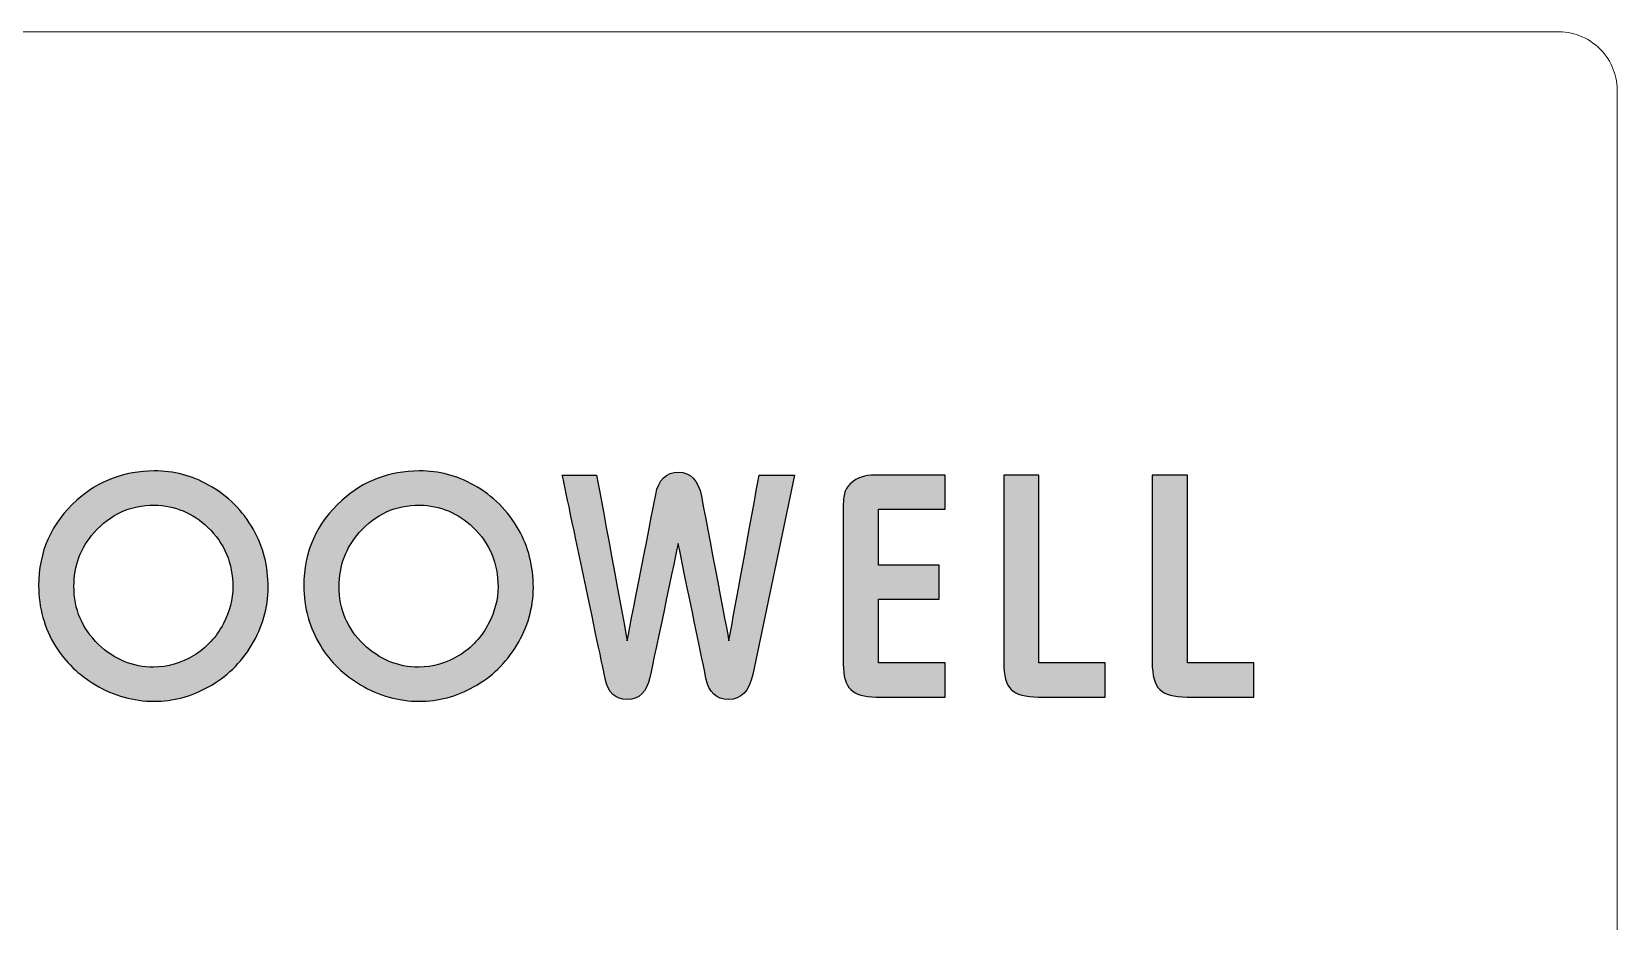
# Model space of a CAD drawing. Header units: inches. Extents: x -244 to 524, y 600 to 1121.
# Drawn here: x 269.42 to 301.58, y 949.04 to 967.09 of the extents above; entities that cross this region are included whole.
import ezdxf

# ---------------------------------------------------------------- set-up
doc = ezdxf.new("R2010")
doc.units = ezdxf.units.IN
doc.layers.add('1', color=7, linetype='Continuous', true_color=0xffffff)
doc.layers.add('layer 1', color=7, linetype='Continuous')

msp = doc.modelspace()

# ---------------------------------------------------------------- hatches: boundary and pattern name
h = msp.add_hatch(color=256)
h.dxf.hatch_style = 1
edge = h.paths.add_edge_path()
edge.add_spline(control_points=[(273.917, 956.985), (273.917, 956.985), (273.917, 956.985), (273.917, 956.985), (273.917, 956.985), (273.702, 957.368), (273.398, 957.67), (273.008, 957.889)], knot_values=[0.360004, 0.360004, 0.360004, 0.360004, 0.360007, 0.360007, 0.360007, 0.360007, 0.720004, 0.720004, 0.720004, 0.720004], degree=3, periodic=0)
edge.add_spline(control_points=[(273.008, 957.889), (273.008, 957.889), (273.008, 957.889), (273.008, 957.889), (273.008, 957.889), (272.667, 958.081), (272.3, 958.176), (271.906, 958.176)], knot_values=[0, 0, 0, 0, 0.000004, 0.000004, 0.000004, 0.000004, 0.360004, 0.360004, 0.360004, 0.360004], degree=3, periodic=0)
edge.add_spline(control_points=[(271.906, 958.176), (271.29, 958.17), (270.766, 957.971), (270.335, 957.583), (270.335, 957.583), (269.818, 957.119), (269.56, 956.54), (269.56, 955.848)], knot_values=[3.240004, 3.240004, 3.240004, 3.240004, 3.600004, 3.600004, 3.600004, 3.600004, 3.96, 3.96, 3.96, 3.96], degree=3, periodic=0)
edge.add_spline(control_points=[(269.56, 955.848), (269.56, 955.848), (269.56, 955.848), (269.56, 955.848), (269.56, 955.848), (269.56, 955.399), (269.675, 954.989), (269.904, 954.618)], knot_values=[2.880004, 2.880004, 2.880004, 2.880004, 2.880007, 2.880007, 2.880007, 2.880007, 3.240004, 3.240004, 3.240004, 3.240004], degree=3, periodic=0)
edge.add_spline(control_points=[(269.904, 954.618), (269.904, 954.618), (269.904, 954.618), (269.904, 954.618), (269.904, 954.618), (270.101, 954.299), (270.371, 954.039), (270.712, 953.836)], knot_values=[2.520004, 2.520004, 2.520004, 2.520004, 2.520007, 2.520007, 2.520007, 2.520007, 2.880004, 2.880004, 2.880004, 2.880004], degree=3, periodic=0)
edge.add_spline(control_points=[(270.712, 953.836), (270.712, 953.836), (270.712, 953.836), (270.712, 953.836), (270.712, 953.836), (271.089, 953.615), (271.486, 953.503), (271.899, 953.503)], knot_values=[2.160004, 2.160004, 2.160004, 2.160004, 2.160007, 2.160007, 2.160007, 2.160007, 2.520004, 2.520004, 2.520004, 2.520004], degree=3, periodic=0)
edge.add_spline(control_points=[(271.899, 953.503), (271.899, 953.503), (271.899, 953.503), (271.899, 953.503), (271.899, 953.503), (272.286, 953.503), (272.654, 953.6), (273.004, 953.794)], knot_values=[1.800004, 1.800004, 1.800004, 1.800004, 1.800007, 1.800007, 1.800007, 1.800007, 2.160004, 2.160004, 2.160004, 2.160004], degree=3, periodic=0)
edge.add_spline(control_points=[(273.004, 953.794), (273.004, 953.794), (273.004, 953.794), (273.004, 953.794), (273.004, 953.794), (273.369, 953.997), (273.661, 954.279), (273.878, 954.638)], knot_values=[1.440004, 1.440004, 1.440004, 1.440004, 1.440007, 1.440007, 1.440007, 1.440007, 1.800004, 1.800004, 1.800004, 1.800004], degree=3, periodic=0)
edge.add_spline(control_points=[(273.878, 954.638), (273.878, 954.638), (273.878, 954.638), (273.878, 954.638), (273.878, 954.638), (274.102, 955.009), (274.215, 955.4), (274.215, 955.812)], knot_values=[1.080004, 1.080004, 1.080004, 1.080004, 1.080007, 1.080007, 1.080007, 1.080007, 1.440004, 1.440004, 1.440004, 1.440004], degree=3, periodic=0)
edge.add_spline(control_points=[(274.215, 955.812), (274.215, 955.812), (274.215, 955.812), (274.215, 955.812), (274.215, 955.812), (274.215, 956.244), (274.115, 956.636), (273.917, 956.985)], knot_values=[0.720004, 0.720004, 0.720004, 0.720004, 0.720007, 0.720007, 0.720007, 0.720007, 1.080004, 1.080004, 1.080004, 1.080004], degree=3, periodic=0)
edge = h.paths.add_edge_path(flags=16)
edge.add_spline(control_points=[(270.685, 956.927), (270.685, 956.927), (270.685, 956.927), (270.685, 956.927), (270.685, 956.927), (271.015, 957.298), (271.421, 957.484), (271.906, 957.484)], knot_values=[0, 0, 0, 0, 0.000004, 0.000004, 0.000004, 0.000004, 0.440004, 0.440004, 0.440004, 0.440004], degree=3, periodic=0)
edge.add_spline(control_points=[(271.906, 957.484), (272.33, 957.473), (272.69, 957.323), (272.987, 957.036), (272.987, 957.036), (273.329, 956.708), (273.499, 956.304), (273.499, 955.824)], knot_values=[3.080004, 3.080004, 3.080004, 3.080004, 3.520004, 3.520004, 3.520004, 3.520004, 3.96, 3.96, 3.96, 3.96], degree=3, periodic=0)
edge.add_spline(control_points=[(273.499, 955.824), (273.499, 955.824), (273.499, 955.824), (273.499, 955.824), (273.499, 955.824), (273.499, 955.572), (273.434, 955.324), (273.307, 955.079)], knot_values=[2.640004, 2.640004, 2.640004, 2.640004, 2.640009, 2.640009, 2.640009, 2.640009, 3.080004, 3.080004, 3.080004, 3.080004], degree=3, periodic=0)
edge.add_spline(control_points=[(273.307, 955.079), (273.307, 955.079), (273.307, 955.079), (273.307, 955.079), (273.307, 955.079), (273.166, 954.807), (272.966, 954.591), (272.707, 954.43)], knot_values=[2.200004, 2.200004, 2.200004, 2.200004, 2.200009, 2.200009, 2.200009, 2.200009, 2.640004, 2.640004, 2.640004, 2.640004], degree=3, periodic=0)
edge.add_spline(control_points=[(272.707, 954.43), (272.707, 954.43), (272.707, 954.43), (272.707, 954.43), (272.707, 954.43), (272.452, 954.273), (272.18, 954.195), (271.892, 954.195)], knot_values=[1.760004, 1.760004, 1.760004, 1.760004, 1.760009, 1.760009, 1.760009, 1.760009, 2.200004, 2.200004, 2.200004, 2.200004], degree=3, periodic=0)
edge.add_spline(control_points=[(271.892, 954.195), (271.892, 954.195), (271.892, 954.195), (271.892, 954.195), (271.892, 954.195), (271.468, 954.195), (271.095, 954.35), (270.774, 954.657)], knot_values=[1.320004, 1.320004, 1.320004, 1.320004, 1.320009, 1.320009, 1.320009, 1.320009, 1.760004, 1.760004, 1.760004, 1.760004], degree=3, periodic=0)
edge.add_spline(control_points=[(270.774, 954.657), (270.774, 954.657), (270.774, 954.657), (270.774, 954.657), (270.774, 954.657), (270.442, 954.976), (270.276, 955.369), (270.276, 955.835)], knot_values=[0.880004, 0.880004, 0.880004, 0.880004, 0.880009, 0.880009, 0.880009, 0.880009, 1.320004, 1.320004, 1.320004, 1.320004], degree=3, periodic=0)
edge.add_spline(control_points=[(270.276, 955.835), (270.276, 955.835), (270.276, 955.835), (270.276, 955.835), (270.276, 955.835), (270.276, 956.252), (270.413, 956.616), (270.685, 956.927)], knot_values=[0.440004, 0.440004, 0.440004, 0.440004, 0.440009, 0.440009, 0.440009, 0.440009, 0.880004, 0.880004, 0.880004, 0.880004], degree=3, periodic=0)
h = msp.add_hatch(color=256)
h.dxf.hatch_style = 1
edge = h.paths.add_edge_path()
edge.add_spline(control_points=[(279.295, 956.985), (279.295, 956.985), (279.295, 956.985), (279.295, 956.985), (279.295, 956.985), (279.08, 957.368), (278.776, 957.67), (278.386, 957.889)], knot_values=[0.360004, 0.360004, 0.360004, 0.360004, 0.360007, 0.360007, 0.360007, 0.360007, 0.720004, 0.720004, 0.720004, 0.720004], degree=3, periodic=0)
edge.add_spline(control_points=[(278.386, 957.889), (278.386, 957.889), (278.386, 957.889), (278.386, 957.889), (278.386, 957.889), (278.045, 958.081), (277.678, 958.176), (277.284, 958.176)], knot_values=[0, 0, 0, 0, 0.000004, 0.000004, 0.000004, 0.000004, 0.360004, 0.360004, 0.360004, 0.360004], degree=3, periodic=0)
edge.add_spline(control_points=[(277.284, 958.176), (276.668, 958.17), (276.144, 957.971), (275.713, 957.583), (275.713, 957.583), (275.196, 957.119), (274.938, 956.54), (274.938, 955.848)], knot_values=[3.240004, 3.240004, 3.240004, 3.240004, 3.600004, 3.600004, 3.600004, 3.600004, 3.96, 3.96, 3.96, 3.96], degree=3, periodic=0)
edge.add_spline(control_points=[(274.938, 955.848), (274.938, 955.848), (274.938, 955.848), (274.938, 955.848), (274.938, 955.848), (274.938, 955.399), (275.053, 954.989), (275.282, 954.618)], knot_values=[2.880004, 2.880004, 2.880004, 2.880004, 2.880007, 2.880007, 2.880007, 2.880007, 3.240004, 3.240004, 3.240004, 3.240004], degree=3, periodic=0)
edge.add_spline(control_points=[(275.282, 954.618), (275.282, 954.618), (275.282, 954.618), (275.282, 954.618), (275.282, 954.618), (275.479, 954.299), (275.749, 954.039), (276.09, 953.836)], knot_values=[2.520004, 2.520004, 2.520004, 2.520004, 2.520007, 2.520007, 2.520007, 2.520007, 2.880004, 2.880004, 2.880004, 2.880004], degree=3, periodic=0)
edge.add_spline(control_points=[(276.09, 953.836), (276.09, 953.836), (276.09, 953.836), (276.09, 953.836), (276.09, 953.836), (276.467, 953.615), (276.864, 953.503), (277.277, 953.503)], knot_values=[2.160004, 2.160004, 2.160004, 2.160004, 2.160007, 2.160007, 2.160007, 2.160007, 2.520004, 2.520004, 2.520004, 2.520004], degree=3, periodic=0)
edge.add_spline(control_points=[(277.277, 953.503), (277.277, 953.503), (277.277, 953.503), (277.277, 953.503), (277.277, 953.503), (277.664, 953.503), (278.032, 953.6), (278.382, 953.794)], knot_values=[1.800004, 1.800004, 1.800004, 1.800004, 1.800007, 1.800007, 1.800007, 1.800007, 2.160004, 2.160004, 2.160004, 2.160004], degree=3, periodic=0)
edge.add_spline(control_points=[(278.382, 953.794), (278.382, 953.794), (278.382, 953.794), (278.382, 953.794), (278.382, 953.794), (278.747, 953.997), (279.039, 954.279), (279.256, 954.638)], knot_values=[1.440004, 1.440004, 1.440004, 1.440004, 1.440007, 1.440007, 1.440007, 1.440007, 1.800004, 1.800004, 1.800004, 1.800004], degree=3, periodic=0)
edge.add_spline(control_points=[(279.256, 954.638), (279.256, 954.638), (279.256, 954.638), (279.256, 954.638), (279.256, 954.638), (279.48, 955.009), (279.593, 955.4), (279.593, 955.812)], knot_values=[1.080004, 1.080004, 1.080004, 1.080004, 1.080007, 1.080007, 1.080007, 1.080007, 1.440004, 1.440004, 1.440004, 1.440004], degree=3, periodic=0)
edge.add_spline(control_points=[(279.593, 955.812), (279.593, 955.812), (279.593, 955.812), (279.593, 955.812), (279.593, 955.812), (279.593, 956.244), (279.493, 956.636), (279.295, 956.985)], knot_values=[0.720004, 0.720004, 0.720004, 0.720004, 0.720007, 0.720007, 0.720007, 0.720007, 1.080004, 1.080004, 1.080004, 1.080004], degree=3, periodic=0)
edge = h.paths.add_edge_path(flags=16)
edge.add_spline(control_points=[(276.257, 957.116), (276.302, 957.154), (276.348, 957.189), (276.395, 957.221)], knot_values=[0.302497, 0.302497, 0.302497, 0.302497, 0.357496, 0.357496, 0.357496, 0.357496], degree=3, periodic=0)
edge.add_spline(control_points=[(276.395, 957.221), (276.442, 957.252), (276.49, 957.281), (276.54, 957.308)], knot_values=[0.247498, 0.247498, 0.247498, 0.247498, 0.302497, 0.302497, 0.302497, 0.302497], degree=3, periodic=0)
edge.add_spline(control_points=[(276.54, 957.308), (276.59, 957.334), (276.641, 957.357), (276.693, 957.377)], knot_values=[0.192498, 0.192498, 0.192498, 0.192498, 0.247498, 0.247498, 0.247498, 0.247498], degree=3, periodic=0)
edge.add_spline(control_points=[(276.693, 957.377), (276.745, 957.398), (276.798, 957.415), (276.852, 957.429)], knot_values=[0.137499, 0.137499, 0.137499, 0.137499, 0.192498, 0.192498, 0.192498, 0.192498], degree=3, periodic=0)
edge.add_spline(control_points=[(276.852, 957.429), (276.907, 957.444), (276.963, 957.456), (277.019, 957.464)], knot_values=[0.082499, 0.082499, 0.082499, 0.082499, 0.137499, 0.137499, 0.137499, 0.137499], degree=3, periodic=0)
edge.add_spline(control_points=[(277.019, 957.464), (277.076, 957.473), (277.134, 957.479), (277.194, 957.482)], knot_values=[0.0275, 0.0275, 0.0275, 0.0275, 0.082499, 0.082499, 0.082499, 0.082499], degree=3, periodic=0)
edge.add_spline(control_points=[(277.194, 957.482), (277.223, 957.483), (277.253, 957.484), (277.284, 957.484)], knot_values=[0, 0, 0, 0, 0.0275, 0.0275, 0.0275, 0.0275], degree=3, periodic=0)
edge.add_spline(control_points=[(277.284, 957.484), (277.337, 957.483), (277.389, 957.479), (277.44, 957.473)], knot_values=[3.905001, 3.905001, 3.905001, 3.905001, 3.96, 3.96, 3.96, 3.96], degree=3, periodic=0)
edge.add_spline(control_points=[(277.44, 957.473), (277.542, 957.462), (277.64, 957.442), (277.734, 957.413)], knot_values=[3.795002, 3.795002, 3.795002, 3.795002, 3.905001, 3.905001, 3.905001, 3.905001], degree=3, periodic=0)
edge.add_spline(control_points=[(277.734, 957.413), (277.828, 957.384), (277.918, 957.347), (278.004, 957.301)], knot_values=[3.685003, 3.685003, 3.685003, 3.685003, 3.795002, 3.795002, 3.795002, 3.795002], degree=3, periodic=0)
edge.add_spline(control_points=[(278.004, 957.301), (278.091, 957.255), (278.173, 957.2), (278.251, 957.137)], knot_values=[3.575004, 3.575004, 3.575004, 3.575004, 3.685003, 3.685003, 3.685003, 3.685003], degree=3, periodic=0)
edge.add_spline(control_points=[(278.251, 957.137), (278.29, 957.105), (278.328, 957.072), (278.365, 957.036), (278.365, 957.036), (278.408, 956.995), (278.448, 956.953), (278.485, 956.909)], knot_values=[3.464997, 3.464997, 3.464997, 3.464997, 3.520001, 3.520001, 3.520001, 3.520001, 3.575004, 3.575004, 3.575004, 3.575004], degree=3, periodic=0)
edge.add_spline(control_points=[(278.485, 956.909), (278.541, 956.844), (278.591, 956.777), (278.635, 956.706)], knot_values=[3.382498, 3.382498, 3.382498, 3.382498, 3.464997, 3.464997, 3.464997, 3.464997], degree=3, periodic=0)
edge.add_spline(control_points=[(278.635, 956.706), (278.664, 956.659), (278.691, 956.611), (278.715, 956.562)], knot_values=[3.327499, 3.327499, 3.327499, 3.327499, 3.382498, 3.382498, 3.382498, 3.382498], degree=3, periodic=0)
edge.add_spline(control_points=[(278.715, 956.562), (278.739, 956.513), (278.76, 956.462), (278.779, 956.411)], knot_values=[3.272501, 3.272501, 3.272501, 3.272501, 3.327499, 3.327499, 3.327499, 3.327499], degree=3, periodic=0)
edge.add_spline(control_points=[(278.779, 956.411), (278.797, 956.359), (278.813, 956.306), (278.827, 956.252)], knot_values=[3.217502, 3.217502, 3.217502, 3.217502, 3.272501, 3.272501, 3.272501, 3.272501], degree=3, periodic=0)
edge.add_spline(control_points=[(278.827, 956.252), (278.847, 956.171), (278.861, 956.087), (278.869, 956.001)], knot_values=[3.135003, 3.135003, 3.135003, 3.135003, 3.217502, 3.217502, 3.217502, 3.217502], degree=3, periodic=0)
edge.add_spline(control_points=[(278.869, 956.001), (278.874, 955.943), (278.877, 955.884), (278.877, 955.824)], knot_values=[3.080004, 3.080004, 3.080004, 3.080004, 3.135003, 3.135003, 3.135003, 3.135003], degree=3, periodic=0)
edge.add_spline(control_points=[(278.877, 955.824), (278.877, 955.824), (278.877, 955.824), (278.877, 955.824), (278.877, 955.824), (278.877, 955.572), (278.812, 955.324), (278.685, 955.079)], knot_values=[2.640004, 2.640004, 2.640004, 2.640004, 2.640009, 2.640009, 2.640009, 2.640009, 3.080004, 3.080004, 3.080004, 3.080004], degree=3, periodic=0)
edge.add_spline(control_points=[(278.685, 955.079), (278.685, 955.079), (278.685, 955.079), (278.685, 955.079), (278.685, 955.079), (278.668, 955.045), (278.649, 955.012), (278.63, 954.98)], knot_values=[2.584997, 2.584997, 2.584997, 2.584997, 2.585001, 2.585001, 2.585001, 2.585001, 2.640004, 2.640004, 2.640004, 2.640004], degree=3, periodic=0)
edge.add_spline(control_points=[(278.63, 954.98), (278.591, 954.915), (278.548, 954.854), (278.502, 954.796)], knot_values=[2.474999, 2.474999, 2.474999, 2.474999, 2.584997, 2.584997, 2.584997, 2.584997], degree=3, periodic=0)
edge.add_spline(control_points=[(278.502, 954.796), (278.455, 954.739), (278.405, 954.685), (278.352, 954.634)], knot_values=[2.365001, 2.365001, 2.365001, 2.365001, 2.474999, 2.474999, 2.474999, 2.474999], degree=3, periodic=0)
edge.add_spline(control_points=[(278.352, 954.634), (278.298, 954.583), (278.241, 954.536), (278.179, 954.493)], knot_values=[2.255003, 2.255003, 2.255003, 2.255003, 2.365001, 2.365001, 2.365001, 2.365001], degree=3, periodic=0)
edge.add_spline(control_points=[(278.179, 954.493), (278.149, 954.471), (278.117, 954.45), (278.085, 954.43)], knot_values=[2.200004, 2.200004, 2.200004, 2.200004, 2.255003, 2.255003, 2.255003, 2.255003], degree=3, periodic=0)
edge.add_spline(control_points=[(278.085, 954.43), (278.085, 954.43), (278.085, 954.43), (278.085, 954.43), (278.085, 954.43), (278.053, 954.41), (278.021, 954.392), (277.989, 954.375)], knot_values=[2.144997, 2.144997, 2.144997, 2.144997, 2.145001, 2.145001, 2.145001, 2.145001, 2.200004, 2.200004, 2.200004, 2.200004], degree=3, periodic=0)
edge.add_spline(control_points=[(277.989, 954.375), (277.924, 954.34), (277.858, 954.311), (277.791, 954.287)], knot_values=[2.034999, 2.034999, 2.034999, 2.034999, 2.144997, 2.144997, 2.144997, 2.144997], degree=3, periodic=0)
edge.add_spline(control_points=[(277.791, 954.287), (277.724, 954.262), (277.656, 954.243), (277.587, 954.228)], knot_values=[1.925001, 1.925001, 1.925001, 1.925001, 2.034999, 2.034999, 2.034999, 2.034999], degree=3, periodic=0)
edge.add_spline(control_points=[(277.587, 954.228), (277.553, 954.221), (277.518, 954.215), (277.483, 954.21)], knot_values=[1.870002, 1.870002, 1.870002, 1.870002, 1.925001, 1.925001, 1.925001, 1.925001], degree=3, periodic=0)
edge.add_spline(control_points=[(277.483, 954.21), (277.448, 954.205), (277.413, 954.202), (277.377, 954.199)], knot_values=[1.815003, 1.815003, 1.815003, 1.815003, 1.870002, 1.870002, 1.870002, 1.870002], degree=3, periodic=0)
edge.add_spline(control_points=[(277.377, 954.199), (277.342, 954.197), (277.306, 954.195), (277.27, 954.195)], knot_values=[1.760004, 1.760004, 1.760004, 1.760004, 1.815003, 1.815003, 1.815003, 1.815003], degree=3, periodic=0)
edge.add_spline(control_points=[(277.27, 954.195), (277.27, 954.195), (277.27, 954.195), (277.27, 954.195), (277.27, 954.195), (277.217, 954.195), (277.165, 954.198), (277.113, 954.203)], knot_values=[1.704997, 1.704997, 1.704997, 1.704997, 1.705001, 1.705001, 1.705001, 1.705001, 1.760004, 1.760004, 1.760004, 1.760004], degree=3, periodic=0)
edge.add_spline(control_points=[(277.113, 954.203), (277.036, 954.21), (276.961, 954.223), (276.887, 954.241)], knot_values=[1.622498, 1.622498, 1.622498, 1.622498, 1.704997, 1.704997, 1.704997, 1.704997], degree=3, periodic=0)
edge.add_spline(control_points=[(276.887, 954.241), (276.838, 954.253), (276.79, 954.267), (276.743, 954.284)], knot_values=[1.567499, 1.567499, 1.567499, 1.567499, 1.622498, 1.622498, 1.622498, 1.622498], degree=3, periodic=0)
edge.add_spline(control_points=[(276.743, 954.284), (276.672, 954.309), (276.602, 954.34), (276.535, 954.376)], knot_values=[1.485001, 1.485001, 1.485001, 1.485001, 1.567499, 1.567499, 1.567499, 1.567499], degree=3, periodic=0)
edge.add_spline(control_points=[(276.535, 954.376), (276.445, 954.424), (276.358, 954.482), (276.275, 954.549)], knot_values=[1.375003, 1.375003, 1.375003, 1.375003, 1.485001, 1.485001, 1.485001, 1.485001], degree=3, periodic=0)
edge.add_spline(control_points=[(276.275, 954.549), (276.233, 954.583), (276.192, 954.619), (276.152, 954.657)], knot_values=[1.320004, 1.320004, 1.320004, 1.320004, 1.375003, 1.375003, 1.375003, 1.375003], degree=3, periodic=0)
edge.add_spline(control_points=[(276.152, 954.657), (276.152, 954.657), (276.152, 954.657), (276.152, 954.657), (276.152, 954.657), (276.111, 954.697), (276.072, 954.738), (276.035, 954.78)], knot_values=[1.264997, 1.264997, 1.264997, 1.264997, 1.265001, 1.265001, 1.265001, 1.265001, 1.320004, 1.320004, 1.320004, 1.320004], degree=3, periodic=0)
edge.add_spline(control_points=[(276.035, 954.78), (275.981, 954.843), (275.932, 954.909), (275.889, 954.977)], knot_values=[1.182498, 1.182498, 1.182498, 1.182498, 1.264997, 1.264997, 1.264997, 1.264997], degree=3, periodic=0)
edge.add_spline(control_points=[(275.889, 954.977), (275.861, 955.023), (275.835, 955.07), (275.812, 955.118)], knot_values=[1.127499, 1.127499, 1.127499, 1.127499, 1.182498, 1.182498, 1.182498, 1.182498], degree=3, periodic=0)
edge.add_spline(control_points=[(275.812, 955.118), (275.788, 955.166), (275.768, 955.215), (275.75, 955.265)], knot_values=[1.072501, 1.072501, 1.072501, 1.072501, 1.127499, 1.127499, 1.127499, 1.127499], degree=3, periodic=0)
edge.add_spline(control_points=[(275.75, 955.265), (275.731, 955.315), (275.716, 955.367), (275.703, 955.419)], knot_values=[1.017502, 1.017502, 1.017502, 1.017502, 1.072501, 1.072501, 1.072501, 1.072501], degree=3, periodic=0)
edge.add_spline(control_points=[(275.703, 955.419), (275.684, 955.498), (275.67, 955.579), (275.662, 955.663)], knot_values=[0.935003, 0.935003, 0.935003, 0.935003, 1.017502, 1.017502, 1.017502, 1.017502], degree=3, periodic=0)
edge.add_spline(control_points=[(275.662, 955.663), (275.657, 955.719), (275.654, 955.776), (275.654, 955.835)], knot_values=[0.880004, 0.880004, 0.880004, 0.880004, 0.935003, 0.935003, 0.935003, 0.935003], degree=3, periodic=0)
edge.add_spline(control_points=[(275.654, 955.835), (275.654, 955.835), (275.654, 955.835), (275.654, 955.835), (275.654, 955.835), (275.654, 955.887), (275.657, 955.938), (275.661, 955.989)], knot_values=[0.824997, 0.824997, 0.824997, 0.824997, 0.825001, 0.825001, 0.825001, 0.825001, 0.880004, 0.880004, 0.880004, 0.880004], degree=3, periodic=0)
edge.add_spline(control_points=[(275.661, 955.989), (275.669, 956.09), (275.686, 956.187), (275.712, 956.282)], knot_values=[0.714999, 0.714999, 0.714999, 0.714999, 0.824997, 0.824997, 0.824997, 0.824997], degree=3, periodic=0)
edge.add_spline(control_points=[(275.712, 956.282), (275.737, 956.376), (275.772, 956.467), (275.814, 956.555)], knot_values=[0.605001, 0.605001, 0.605001, 0.605001, 0.714999, 0.714999, 0.714999, 0.714999], degree=3, periodic=0)
edge.add_spline(control_points=[(275.814, 956.555), (275.857, 956.642), (275.908, 956.727), (275.967, 956.808)], knot_values=[0.495003, 0.495003, 0.495003, 0.495003, 0.605001, 0.605001, 0.605001, 0.605001], degree=3, periodic=0)
edge.add_spline(control_points=[(275.967, 956.808), (275.997, 956.848), (276.029, 956.888), (276.063, 956.927)], knot_values=[0.440004, 0.440004, 0.440004, 0.440004, 0.495003, 0.495003, 0.495003, 0.495003], degree=3, periodic=0)
edge.add_spline(control_points=[(276.063, 956.927), (276.063, 956.927), (276.063, 956.927), (276.063, 956.927), (276.063, 956.927), (276.084, 956.95), (276.105, 956.972), (276.126, 956.994)], knot_values=[0.412496, 0.412496, 0.412496, 0.412496, 0.4125, 0.4125, 0.4125, 0.4125, 0.440004, 0.440004, 0.440004, 0.440004], degree=3, periodic=0)
edge.add_spline(control_points=[(276.126, 956.994), (276.147, 957.016), (276.169, 957.037), (276.19, 957.057)], knot_values=[0.384996, 0.384996, 0.384996, 0.384996, 0.412496, 0.412496, 0.412496, 0.412496], degree=3, periodic=0)
edge.add_spline(control_points=[(276.19, 957.057), (276.212, 957.078), (276.234, 957.097), (276.257, 957.116)], knot_values=[0.357496, 0.357496, 0.357496, 0.357496, 0.384996, 0.384996, 0.384996, 0.384996], degree=3, periodic=0)
h = msp.add_hatch(color=256)
h.dxf.hatch_style = 1
edge = h.paths.add_edge_path()
edge.add_spline(control_points=[(283.559, 954.73), (283.559, 954.73), (283.002, 957.662), (283.002, 957.662), (283.002, 957.662)], knot_values=[3.2175, 3.2175, 3.2175, 3.2175, 3.465, 3.465, 3.465, 3.465, 3.465], degree=3, periodic=0)
edge.add_spline(control_points=[(283.002, 957.662), (282.937, 957.987), (282.782, 958.15), (282.537, 958.15), (282.537, 958.15), (282.285, 958.15), (282.131, 958), (282.074, 957.699), (282.074, 957.699)], knot_values=[2.7225, 2.7225, 2.7225, 2.7225, 2.97, 2.97, 2.97, 2.97, 3.2175, 3.2175, 3.2175, 3.2175, 3.2175], degree=3, periodic=0)
edge.add_spline(control_points=[(282.074, 957.699), (282.074, 957.699), (281.497, 954.73), (281.497, 954.73), (281.497, 954.73)], knot_values=[2.475, 2.475, 2.475, 2.475, 2.7225, 2.7225, 2.7225, 2.7225, 2.7225], degree=3, periodic=0)
edge.add_spline(control_points=[(281.497, 954.73), (281.497, 954.73), (280.877, 958.091), (280.877, 958.091), (280.877, 958.091)], knot_values=[2.2275, 2.2275, 2.2275, 2.2275, 2.475, 2.475, 2.475, 2.475, 2.475], degree=3, periodic=0)
edge.add_spline(control_points=[(280.877, 958.091), (280.877, 958.091), (280.181, 958.091), (280.181, 958.091), (280.181, 958.091)], knot_values=[1.98, 1.98, 1.98, 1.98, 2.2275, 2.2275, 2.2275, 2.2275, 2.2275], degree=3, periodic=0)
edge.add_spline(control_points=[(280.181, 958.091), (280.181, 958.091), (281.052, 953.955), (281.052, 953.955), (281.052, 953.955)], knot_values=[1.7325, 1.7325, 1.7325, 1.7325, 1.98, 1.98, 1.98, 1.98, 1.98], degree=3, periodic=0)
edge.add_spline(control_points=[(281.052, 953.955), (281.109, 953.678), (281.257, 953.539), (281.494, 953.539), (281.494, 953.539)], knot_values=[1.485, 1.485, 1.485, 1.485, 1.7325, 1.7325, 1.7325, 1.7325, 1.7325], degree=3, periodic=0)
edge.add_spline(control_points=[(281.494, 953.539), (281.738, 953.539), (281.891, 953.688), (281.956, 953.985), (281.956, 953.985)], knot_values=[1.2375, 1.2375, 1.2375, 1.2375, 1.485, 1.485, 1.485, 1.485, 1.485], degree=3, periodic=0)
edge.add_spline(control_points=[(281.956, 953.985), (281.956, 953.985), (282.53, 956.703), (282.53, 956.703), (282.53, 956.703)], knot_values=[0.99, 0.99, 0.99, 0.99, 1.2375, 1.2375, 1.2375, 1.2375, 1.2375], degree=3, periodic=0)
edge.add_spline(control_points=[(282.53, 956.703), (282.53, 956.703), (283.094, 953.975), (283.094, 953.975), (283.094, 953.975)], knot_values=[0.7425, 0.7425, 0.7425, 0.7425, 0.99, 0.99, 0.99, 0.99, 0.99], degree=3, periodic=0)
edge.add_spline(control_points=[(283.094, 953.975), (283.152, 953.684), (283.305, 953.539), (283.552, 953.539), (283.552, 953.539)], knot_values=[0.495, 0.495, 0.495, 0.495, 0.7425, 0.7425, 0.7425, 0.7425, 0.7425], degree=3, periodic=0)
edge.add_spline(control_points=[(283.552, 953.539), (283.81, 953.539), (283.973, 953.708), (284.044, 954.047), (284.044, 954.047)], knot_values=[0.2475, 0.2475, 0.2475, 0.2475, 0.495, 0.495, 0.495, 0.495, 0.495], degree=3, periodic=0)
edge.add_spline(control_points=[(284.044, 954.047), (284.044, 954.047), (284.891, 958.091), (284.891, 958.091)], knot_values=[0, 0, 0, 0, 0.2475, 0.2475, 0.2475, 0.2475], degree=3, periodic=0)
edge.add_spline(control_points=[(284.891, 958.091), (284.891, 958.091), (284.172, 958.091), (284.172, 958.091), (284.172, 958.091)], knot_values=[3.7125, 3.7125, 3.7125, 3.7125, 3.96, 3.96, 3.96, 3.96, 3.96], degree=3, periodic=0)
edge.add_spline(control_points=[(284.172, 958.091), (284.172, 958.091), (283.559, 954.73), (283.559, 954.73), (283.559, 954.73)], knot_values=[3.465, 3.465, 3.465, 3.465, 3.7125, 3.7125, 3.7125, 3.7125, 3.7125], degree=3, periodic=0)
h = msp.add_hatch(color=256)
h.dxf.hatch_style = 1
edge = h.paths.add_edge_path()
edge.add_spline(control_points=[(287.244, 953.589), (287.593, 953.589), (287.943, 953.589), (287.943, 953.589), (287.943, 953.589), (287.943, 954.281), (287.943, 954.281), (287.943, 954.281), (287.943, 954.281), (286.594, 954.281), (286.594, 954.281), (286.594, 954.281), (286.594, 954.281), (286.594, 955.575), (286.594, 955.575), (286.594, 955.575), (286.594, 955.575), (287.824, 955.575), (287.824, 955.575), (287.824, 955.575), (287.824, 955.575), (287.824, 956.267), (287.824, 956.267), (287.824, 956.267), (287.824, 956.267), (286.594, 956.267), (286.594, 956.267), (286.594, 956.267), (286.594, 956.267), (286.594, 957.398), (286.594, 957.398), (286.594, 957.398), (286.594, 957.398), (287.943, 957.398), (287.943, 957.398), (287.943, 957.398), (287.943, 957.398), (287.943, 958.091), (287.943, 958.091), (287.943, 958.091), (287.943, 958.091), (286.515, 958.091), (286.515, 958.091)], knot_values=[1.630612, 1.630612, 1.630612, 1.630612, 1.747082, 1.747082, 1.747082, 1.980023, 1.980023, 1.980023, 1.980023, 2.212964, 2.212964, 2.212964, 2.212964, 2.445906, 2.445906, 2.445906, 2.445906, 2.678847, 2.678847, 2.678847, 2.678847, 2.911788, 2.911788, 2.911788, 2.911788, 3.144729, 3.144729, 3.144729, 3.144729, 3.37767, 3.37767, 3.37767, 3.37767, 3.610611, 3.610612, 3.610612, 3.610612, 3.843553, 3.843553, 3.843553, 3.843553, 4.076471, 4.076471, 4.076471, 4.076471], degree=3, periodic=0)
edge.add_spline(control_points=[(286.515, 958.091), (286.515, 958.091), (286.515, 958.091), (286.515, 958.091), (286.515, 958.091), (286.315, 958.091), (286.157, 958.039), (286.043, 957.935)], knot_values=[1.397649, 1.397649, 1.397649, 1.397649, 1.397673, 1.397673, 1.397673, 1.397673, 1.630612, 1.630612, 1.630612, 1.630612], degree=3, periodic=0)
edge.add_spline(control_points=[(286.043, 957.935), (286.043, 957.935), (286.043, 957.935), (286.043, 957.935), (286.043, 957.935), (285.975, 957.877), (285.93, 957.812), (285.909, 957.742)], knot_values=[1.164708, 1.164708, 1.164708, 1.164708, 1.164711, 1.164711, 1.164711, 1.164711, 1.397649, 1.397649, 1.397649, 1.397649], degree=3, periodic=0)
edge.add_spline(control_points=[(285.909, 957.742), (285.909, 957.742), (285.909, 957.742), (285.909, 957.742), (285.909, 957.742), (285.888, 957.671), (285.878, 957.554), (285.878, 957.388)], knot_values=[0.931767, 0.931767, 0.931767, 0.931767, 0.931769, 0.931769, 0.931769, 0.931769, 1.164708, 1.164708, 1.164708, 1.164708], degree=3, periodic=0)
edge.add_spline(control_points=[(285.878, 957.388), (285.878, 957.388), (285.878, 957.388), (285.878, 957.388), (285.878, 957.388), (285.878, 957.388), (285.878, 954.259), (285.878, 954.258)], knot_values=[0.698826, 0.698826, 0.698826, 0.698826, 0.698828, 0.698828, 0.698828, 0.698828, 0.931767, 0.931767, 0.931767, 0.931767], degree=3, periodic=0)
edge.add_spline(control_points=[(285.878, 954.258), (285.878, 954.258), (285.878, 954.258), (285.878, 954.258), (285.878, 954.258), (285.878, 954.014), (285.929, 953.842), (286.03, 953.741)], knot_values=[0.465885, 0.465885, 0.465885, 0.465885, 0.465887, 0.465887, 0.465887, 0.465887, 0.698826, 0.698826, 0.698826, 0.698826], degree=3, periodic=0)
edge.add_spline(control_points=[(286.03, 953.741), (286.03, 953.741), (286.03, 953.741), (286.03, 953.741), (286.03, 953.741), (286.131, 953.639), (286.302, 953.589), (286.544, 953.589)], knot_values=[0.232944, 0.232944, 0.232944, 0.232944, 0.232946, 0.232946, 0.232946, 0.232946, 0.465885, 0.465885, 0.465885, 0.465885], degree=3, periodic=0)
edge.add_spline(control_points=[(286.544, 953.589), (286.544, 953.589), (286.544, 953.589), (286.544, 953.589), (286.544, 953.589), (286.544, 953.589), (286.894, 953.589), (287.244, 953.589)], knot_values=[0.116471, 0.116471, 0.116471, 0.116471, 0.116473, 0.116473, 0.116473, 0.116473, 0.232944, 0.232944, 0.232944, 0.232944], degree=3, periodic=0)
h = msp.add_hatch(color=256)
h.dxf.hatch_style = 1
edge = h.paths.add_edge_path()
edge.add_spline(control_points=[(290.513, 953.589), (290.851, 953.589), (291.189, 953.589), (291.189, 953.589), (291.189, 953.589), (291.189, 954.281), (291.189, 954.281), (291.189, 954.281), (291.189, 954.281), (289.848, 954.281), (289.848, 954.281), (289.848, 954.281), (289.848, 954.281), (289.848, 958.091), (289.848, 958.091), (289.848, 958.091), (289.848, 958.091), (289.132, 958.091), (289.132, 958.091), (289.132, 958.091), (289.132, 958.091), (289.132, 954.288), (289.132, 954.288)], knot_values=[1.485025, 1.485025, 1.485025, 1.485025, 1.732525, 1.732525, 1.732525, 2.227525, 2.227525, 2.227525, 2.227525, 2.722525, 2.722525, 2.722525, 2.722525, 3.217525, 3.217525, 3.217525, 3.217525, 3.712525, 3.712525, 3.712525, 3.712525, 4.2075, 4.2075, 4.2075, 4.2075], degree=3, periodic=0)
edge.add_spline(control_points=[(289.132, 954.288), (289.132, 954.288), (289.132, 954.288), (289.132, 954.288), (289.132, 954.288), (289.132, 954.024), (289.182, 953.842), (289.285, 953.741)], knot_values=[0.990005, 0.990005, 0.990005, 0.990005, 0.99003, 0.99003, 0.99003, 0.99003, 1.485025, 1.485025, 1.485025, 1.485025], degree=3, periodic=0)
edge.add_spline(control_points=[(289.285, 953.741), (289.285, 953.741), (289.285, 953.741), (289.285, 953.741), (289.285, 953.741), (289.387, 953.639), (289.572, 953.589), (289.837, 953.589)], knot_values=[0.495005, 0.495005, 0.495005, 0.495005, 0.49501, 0.49501, 0.49501, 0.49501, 0.990005, 0.990005, 0.990005, 0.990005], degree=3, periodic=0)
edge.add_spline(control_points=[(289.837, 953.589), (289.837, 953.589), (289.837, 953.589), (289.837, 953.589), (289.837, 953.589), (289.837, 953.589), (290.175, 953.589), (290.513, 953.589)], knot_values=[0.2475, 0.2475, 0.2475, 0.2475, 0.247505, 0.247505, 0.247505, 0.247505, 0.495005, 0.495005, 0.495005, 0.495005], degree=3, periodic=0)
h = msp.add_hatch(color=256)
h.dxf.hatch_style = 1
edge = h.paths.add_edge_path()
edge.add_spline(control_points=[(293.526, 953.589), (293.864, 953.589), (294.202, 953.589), (294.202, 953.589), (294.202, 953.589), (294.202, 954.281), (294.202, 954.281), (294.202, 954.281), (294.202, 954.281), (292.86, 954.281), (292.86, 954.281), (292.86, 954.281), (292.86, 954.281), (292.86, 958.091), (292.86, 958.091), (292.86, 958.091), (292.86, 958.091), (292.144, 958.091), (292.144, 958.091), (292.144, 958.091), (292.144, 958.091), (292.144, 954.288), (292.144, 954.288)], knot_values=[1.485025, 1.485025, 1.485025, 1.485025, 1.732525, 1.732525, 1.732525, 2.227525, 2.227525, 2.227525, 2.227525, 2.722525, 2.722525, 2.722525, 2.722525, 3.217525, 3.217525, 3.217525, 3.217525, 3.712525, 3.712525, 3.712525, 3.712525, 4.2075, 4.2075, 4.2075, 4.2075], degree=3, periodic=0)
edge.add_spline(control_points=[(292.144, 954.288), (292.144, 954.288), (292.144, 954.288), (292.144, 954.288), (292.144, 954.288), (292.144, 954.024), (292.195, 953.842), (292.297, 953.741)], knot_values=[0.990005, 0.990005, 0.990005, 0.990005, 0.99003, 0.99003, 0.99003, 0.99003, 1.485025, 1.485025, 1.485025, 1.485025], degree=3, periodic=0)
edge.add_spline(control_points=[(292.297, 953.741), (292.297, 953.741), (292.297, 953.741), (292.297, 953.741), (292.297, 953.741), (292.4, 953.639), (292.584, 953.589), (292.85, 953.589)], knot_values=[0.495005, 0.495005, 0.495005, 0.495005, 0.49501, 0.49501, 0.49501, 0.49501, 0.990005, 0.990005, 0.990005, 0.990005], degree=3, periodic=0)
edge.add_spline(control_points=[(292.85, 953.589), (292.85, 953.589), (292.85, 953.589), (292.85, 953.589), (292.85, 953.589), (292.85, 953.589), (293.188, 953.589), (293.526, 953.589)], knot_values=[0.2475, 0.2475, 0.2475, 0.2475, 0.247505, 0.247505, 0.247505, 0.247505, 0.495005, 0.495005, 0.495005, 0.495005], degree=3, periodic=0)

# ---------------------------------------------------------------- linework, layer by layer
at = {"layer": '1', "color": 7, "linetype": 'Continuous', "lineweight": 18}
for p, q in [((300.382, 967.087), (213.701, 967.087)), ((301.576, 919.692), (301.576, 965.893))]:
    msp.add_line(p, q, dxfattribs=at)
msp.add_open_spline([(301.576, 965.893), (301.576, 965.911), (301.572, 966.016), (301.546, 966.166), (301.525, 966.244), (301.437, 966.473), (301.344, 966.617), (301.108, 966.854), (300.963, 966.947), (300.734, 967.036), (300.656, 967.057), (300.506, 967.082), (300.4, 967.087), (300.382, 967.087)], degree=3, knots=[0, 0, 0, 0, 0.125, 0.125, 0.25, 0.25, 0.5, 0.5, 0.75, 0.75, 0.875, 0.875, 1, 1, 1, 1], dxfattribs=at)
at = {"layer": 'layer 1'}
for points, knots in [([(271.906, 958.176), (272.3, 958.176), (272.667, 958.081), (273.008, 957.889), (273.008, 957.889), (273.398, 957.67), (273.702, 957.368), (273.917, 956.985), (273.917, 956.985), (274.115, 956.636), (274.215, 956.244), (274.215, 955.812), (274.215, 955.812), (274.215, 955.4), (274.102, 955.009), (273.878, 954.638), (273.878, 954.638), (273.661, 954.279), (273.369, 953.997), (273.004, 953.794), (273.004, 953.794), (272.654, 953.6), (272.286, 953.503), (271.899, 953.503), (271.899, 953.503), (271.486, 953.503), (271.089, 953.615), (270.712, 953.836), (270.712, 953.836), (270.371, 954.039), (270.101, 954.299), (269.904, 954.618), (269.904, 954.618), (269.675, 954.989), (269.56, 955.399), (269.56, 955.848), (269.56, 955.848), (269.56, 956.54), (269.818, 957.119), (270.335, 957.583), (270.335, 957.583), (270.766, 957.971), (271.29, 958.17), (271.906, 958.176)], [0, 0, 0, 0, 0.090909, 0.090909, 0.090909, 0.090909, 0.181818, 0.181818, 0.181818, 0.181818, 0.272727, 0.272727, 0.272727, 0.272727, 0.363636, 0.363636, 0.363636, 0.363636, 0.454545, 0.454545, 0.454545, 0.454545, 0.545455, 0.545455, 0.545455, 0.545455, 0.636364, 0.636364, 0.636364, 0.636364, 0.727273, 0.727273, 0.727273, 0.727273, 0.818182, 0.818182, 0.818182, 0.818182, 0.909091, 0.909091, 0.909091, 0.909091, 1, 1, 1, 1]), ([(277.284, 958.176), (277.678, 958.176), (278.045, 958.081), (278.386, 957.889), (278.386, 957.889), (278.776, 957.67), (279.08, 957.368), (279.295, 956.985), (279.295, 956.985), (279.493, 956.636), (279.593, 956.244), (279.593, 955.812), (279.593, 955.812), (279.593, 955.4), (279.48, 955.009), (279.256, 954.638), (279.256, 954.638), (279.039, 954.279), (278.747, 953.997), (278.382, 953.794), (278.382, 953.794), (278.032, 953.6), (277.664, 953.503), (277.277, 953.503), (277.277, 953.503), (276.864, 953.503), (276.467, 953.615), (276.09, 953.836), (276.09, 953.836), (275.749, 954.039), (275.479, 954.299), (275.282, 954.618), (275.282, 954.618), (275.053, 954.989), (274.938, 955.399), (274.938, 955.848), (274.938, 955.848), (274.938, 956.54), (275.196, 957.119), (275.713, 957.583), (275.713, 957.583), (276.144, 957.971), (276.668, 958.17), (277.284, 958.176)], [0, 0, 0, 0, 0.090909, 0.090909, 0.090909, 0.090909, 0.181818, 0.181818, 0.181818, 0.181818, 0.272727, 0.272727, 0.272727, 0.272727, 0.363636, 0.363636, 0.363636, 0.363636, 0.454545, 0.454545, 0.454545, 0.454545, 0.545455, 0.545455, 0.545455, 0.545455, 0.636364, 0.636364, 0.636364, 0.636364, 0.727273, 0.727273, 0.727273, 0.727273, 0.818182, 0.818182, 0.818182, 0.818182, 0.909091, 0.909091, 0.909091, 0.909091, 1, 1, 1, 1]), ([(281.052, 953.955), (281.052, 953.955), (281.052, 953.955), (280.181, 958.091), (280.181, 958.091)], [0.4375, 0.4375, 0.4375, 0.4375, 0.43750001, 0.5, 0.5, 0.5, 0.5]), ([(280.181, 958.091), (280.181, 958.091), (280.181, 958.091), (280.877, 958.091), (280.877, 958.091)], [0.5, 0.5, 0.5, 0.5, 0.50000001, 0.5625, 0.5625, 0.5625, 0.5625]), ([(280.877, 958.091), (280.877, 958.091), (280.877, 958.091), (281.497, 954.73), (281.497, 954.73)], [0.5625, 0.5625, 0.5625, 0.5625, 0.56250001, 0.625, 0.625, 0.625, 0.625]), ([(282.074, 957.699), (282.074, 957.699), (282.131, 958), (282.285, 958.15), (282.537, 958.15), (282.537, 958.15), (282.782, 958.15), (282.937, 957.987), (283.002, 957.662)], [0.6875, 0.6875, 0.6875, 0.6875, 0.6875, 0.75, 0.75, 0.75, 0.75, 0.8125, 0.8125, 0.8125, 0.8125]), ([(283.559, 954.73), (283.559, 954.73), (283.559, 954.73), (284.172, 958.091), (284.172, 958.091)], [0.875, 0.875, 0.875, 0.875, 0.87500001, 0.9375, 0.9375, 0.9375, 0.9375]), ([(284.172, 958.091), (284.172, 958.091), (284.172, 958.091), (284.891, 958.091), (284.891, 958.091)], [0.9375, 0.9375, 0.9375, 0.9375, 0.93750001, 1, 1, 1, 1]), ([(287.943, 953.589), (287.943, 953.589), (286.544, 953.589), (286.544, 953.589), (286.544, 953.589), (286.302, 953.589), (286.131, 953.639), (286.03, 953.741), (286.03, 953.741), (285.929, 953.842), (285.878, 954.014), (285.878, 954.258), (285.878, 954.258), (285.878, 954.258), (285.878, 957.388), (285.878, 957.388), (285.878, 957.388), (285.878, 957.554), (285.888, 957.671), (285.909, 957.742), (285.909, 957.742), (285.93, 957.812), (285.975, 957.877), (286.043, 957.935), (286.043, 957.935), (286.157, 958.039), (286.315, 958.091), (286.515, 958.091), (286.515, 958.091), (286.515, 958.091), (287.943, 958.091), (287.943, 958.091), (287.943, 958.091), (287.943, 958.091), (287.943, 957.398), (287.943, 957.398), (287.943, 957.398), (287.943, 957.398), (286.594, 957.398), (286.594, 957.398), (286.594, 957.398), (286.594, 957.398), (286.594, 956.267), (286.594, 956.267), (286.594, 956.267), (286.594, 956.267), (287.824, 956.267), (287.824, 956.267), (287.824, 956.267), (287.824, 956.267), (287.824, 955.575), (287.824, 955.575), (287.824, 955.575), (287.824, 955.575), (286.594, 955.575), (286.594, 955.575), (286.594, 955.575), (286.594, 955.575), (286.594, 954.281), (286.594, 954.281), (286.594, 954.281), (286.594, 954.281), (287.943, 954.281), (287.943, 954.281), (287.943, 954.281), (287.943, 954.281), (287.943, 953.589), (287.943, 953.589)], [0, 0, 0, 0, 0.058824, 0.058824, 0.058824, 0.058824, 0.117647, 0.117647, 0.117647, 0.117647, 0.176471, 0.176471, 0.176471, 0.176471, 0.235294, 0.235294, 0.235294, 0.235294, 0.294118, 0.294118, 0.294118, 0.294118, 0.352941, 0.352941, 0.352941, 0.352941, 0.411765, 0.411765, 0.411765, 0.411765, 0.470588, 0.470588, 0.470588, 0.470588, 0.529412, 0.529412, 0.529412, 0.529412, 0.588235, 0.588235, 0.588235, 0.588235, 0.647059, 0.647059, 0.647059, 0.647059, 0.705882, 0.705882, 0.705882, 0.705882, 0.764706, 0.764706, 0.764706, 0.764706, 0.823529, 0.823529, 0.823529, 0.823529, 0.882353, 0.882353, 0.882353, 0.882353, 0.941176, 0.941176, 0.941176, 0.941176, 1, 1, 1, 1]), ([(291.189, 953.589), (291.189, 953.589), (289.837, 953.589), (289.837, 953.589), (289.837, 953.589), (289.572, 953.589), (289.387, 953.639), (289.285, 953.741), (289.285, 953.741), (289.182, 953.842), (289.132, 954.024), (289.132, 954.288), (289.132, 954.288), (289.132, 954.288), (289.132, 958.091), (289.132, 958.091), (289.132, 958.091), (289.132, 958.091), (289.848, 958.091), (289.848, 958.091), (289.848, 958.091), (289.848, 958.091), (289.848, 954.281), (289.848, 954.281), (289.848, 954.281), (289.848, 954.281), (291.189, 954.281), (291.189, 954.281), (291.189, 954.281), (291.189, 954.281), (291.189, 953.589), (291.189, 953.589)], [0, 0, 0, 0, 0.125, 0.125, 0.125, 0.125, 0.25, 0.25, 0.25, 0.25, 0.375, 0.375, 0.375, 0.375, 0.5, 0.5, 0.5, 0.5, 0.625, 0.625, 0.625, 0.625, 0.75, 0.75, 0.75, 0.75, 0.875, 0.875, 0.875, 0.875, 1, 1, 1, 1]), ([(294.202, 953.589), (294.202, 953.589), (292.85, 953.589), (292.85, 953.589), (292.85, 953.589), (292.584, 953.589), (292.4, 953.639), (292.297, 953.741), (292.297, 953.741), (292.195, 953.842), (292.144, 954.024), (292.144, 954.288), (292.144, 954.288), (292.144, 954.288), (292.144, 958.091), (292.144, 958.091), (292.144, 958.091), (292.144, 958.091), (292.86, 958.091), (292.86, 958.091), (292.86, 958.091), (292.86, 958.091), (292.86, 954.281), (292.86, 954.281), (292.86, 954.281), (292.86, 954.281), (294.202, 954.281), (294.202, 954.281), (294.202, 954.281), (294.202, 954.281), (294.202, 953.589), (294.202, 953.589)], [0, 0, 0, 0, 0.125, 0.125, 0.125, 0.125, 0.25, 0.25, 0.25, 0.25, 0.375, 0.375, 0.375, 0.375, 0.5, 0.5, 0.5, 0.5, 0.625, 0.625, 0.625, 0.625, 0.75, 0.75, 0.75, 0.75, 0.875, 0.875, 0.875, 0.875, 1, 1, 1, 1]), ([(281.497, 954.73), (281.497, 954.73), (281.497, 954.73), (282.074, 957.699), (282.074, 957.699)], [0.625, 0.625, 0.625, 0.625, 0.62500001, 0.6875, 0.6875, 0.6875, 0.6875]), ([(283.002, 957.662), (283.002, 957.662), (283.002, 957.662), (283.559, 954.73), (283.559, 954.73)], [0.8125, 0.8125, 0.8125, 0.8125, 0.81250001, 0.875, 0.875, 0.875, 0.875]), ([(271.906, 957.484), (271.421, 957.484), (271.015, 957.298), (270.685, 956.927), (270.685, 956.927), (270.413, 956.616), (270.276, 956.252), (270.276, 955.835), (270.276, 955.835), (270.276, 955.369), (270.442, 954.976), (270.774, 954.657), (270.774, 954.657), (271.095, 954.35), (271.468, 954.195), (271.892, 954.195), (271.892, 954.195), (272.18, 954.195), (272.452, 954.273), (272.707, 954.43), (272.707, 954.43), (272.966, 954.591), (273.166, 954.807), (273.307, 955.079), (273.307, 955.079), (273.434, 955.323), (273.499, 955.572), (273.499, 955.824), (273.499, 955.824), (273.499, 956.304), (273.329, 956.708), (272.987, 957.036), (272.987, 957.036), (272.69, 957.323), (272.33, 957.473), (271.906, 957.484)], [0, 0, 0, 0, 0.111111, 0.111111, 0.111111, 0.111111, 0.222222, 0.222222, 0.222222, 0.222222, 0.333333, 0.333333, 0.333333, 0.333333, 0.444444, 0.444444, 0.444444, 0.444444, 0.555556, 0.555556, 0.555556, 0.555556, 0.666667, 0.666667, 0.666667, 0.666667, 0.777778, 0.777778, 0.777778, 0.777778, 0.888889, 0.888889, 0.888889, 0.888889, 1, 1, 1, 1]), ([(277.284, 957.484), (276.799, 957.484), (276.393, 957.298), (276.063, 956.927), (276.063, 956.927), (275.791, 956.616), (275.654, 956.252), (275.654, 955.835), (275.654, 955.835), (275.654, 955.369), (275.82, 954.976), (276.152, 954.657), (276.152, 954.657), (276.473, 954.35), (276.846, 954.195), (277.27, 954.195), (277.27, 954.195), (277.558, 954.195), (277.83, 954.273), (278.085, 954.43), (278.085, 954.43), (278.344, 954.591), (278.544, 954.807), (278.685, 955.079), (278.685, 955.079), (278.812, 955.323), (278.877, 955.572), (278.877, 955.824), (278.877, 955.824), (278.877, 956.304), (278.707, 956.708), (278.365, 957.036), (278.365, 957.036), (278.068, 957.323), (277.708, 957.473), (277.284, 957.484)], [0, 0, 0, 0, 0.111111, 0.111111, 0.111111, 0.111111, 0.222222, 0.222222, 0.222222, 0.222222, 0.333333, 0.333333, 0.333333, 0.333333, 0.444444, 0.444444, 0.444444, 0.444444, 0.555556, 0.555556, 0.555556, 0.555556, 0.666667, 0.666667, 0.666667, 0.666667, 0.777778, 0.777778, 0.777778, 0.777778, 0.888889, 0.888889, 0.888889, 0.888889, 1, 1, 1, 1]), ([(282.53, 956.703), (282.53, 956.703), (282.53, 956.703), (281.956, 953.985), (281.956, 953.985)], [0.25, 0.25, 0.25, 0.25, 0.25000001, 0.3125, 0.3125, 0.3125, 0.3125]), ([(283.094, 953.975), (283.094, 953.975), (283.094, 953.975), (282.53, 956.703), (282.53, 956.703)], [0.1875, 0.1875, 0.1875, 0.1875, 0.18750001, 0.25, 0.25, 0.25, 0.25]), ([(281.494, 953.539), (281.494, 953.539), (281.257, 953.539), (281.109, 953.678), (281.052, 953.955)], [0.375, 0.375, 0.375, 0.375, 0.37500001, 0.4375, 0.4375, 0.4375, 0.4375]), ([(281.956, 953.985), (281.956, 953.985), (281.891, 953.688), (281.738, 953.539), (281.494, 953.539)], [0.3125, 0.3125, 0.3125, 0.3125, 0.31250001, 0.375, 0.375, 0.375, 0.375]), ([(283.552, 953.539), (283.552, 953.539), (283.305, 953.539), (283.152, 953.684), (283.094, 953.975)], [0.125, 0.125, 0.125, 0.125, 0.12500001, 0.1875, 0.1875, 0.1875, 0.1875]), ([(284.044, 954.047), (284.044, 954.047), (283.973, 953.708), (283.81, 953.539), (283.552, 953.539)], [0.0625, 0.0625, 0.0625, 0.0625, 0.06250001, 0.125, 0.125, 0.125, 0.125])]:
    msp.add_open_spline(points, degree=3, knots=knots, dxfattribs=at)
msp.add_open_spline([(284.891, 958.091), (284.891, 958.091), (284.044, 954.047), (284.044, 954.047)], degree=3, dxfattribs=at)

doc.saveas('drawing.dxf')
